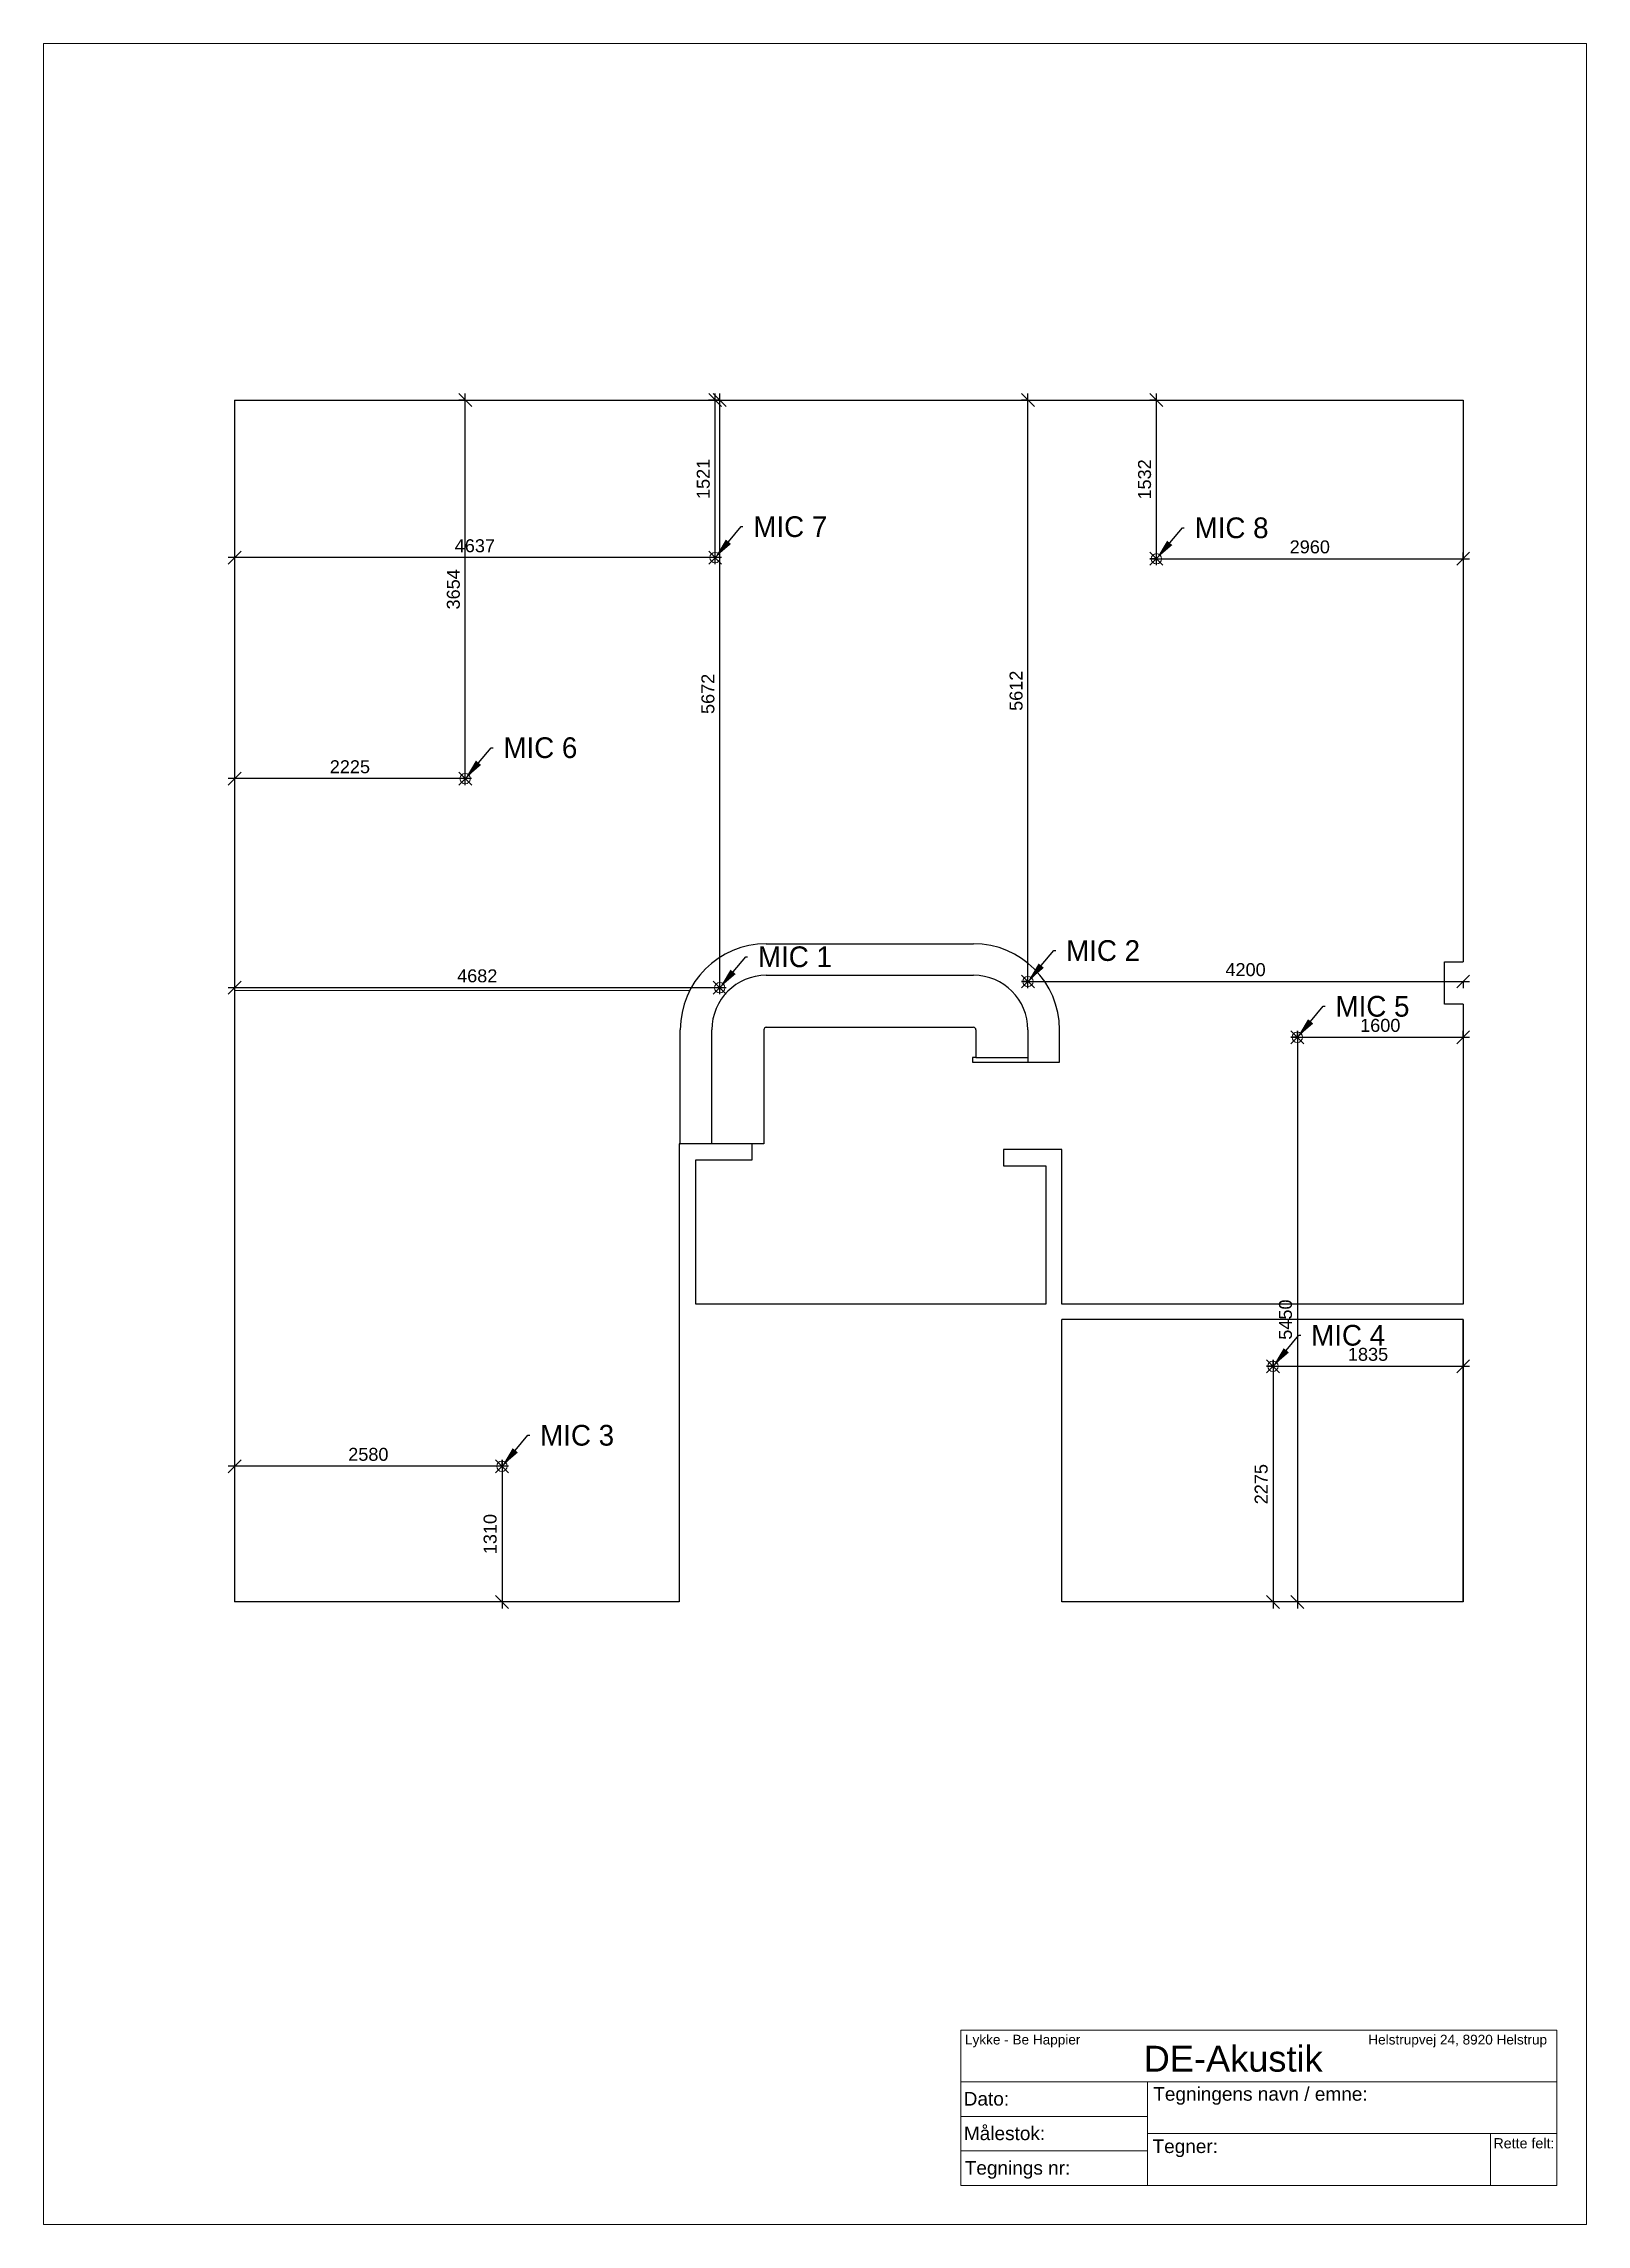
# Paper-space layout 'A3 stående' of a CAD drawing. Header units: millimetres. Extents: x -6 to 292, y -7 to 414.
# The model-space entities are those that its viewports show. They can reach past a viewport. Long polylines and large blocks are cut down to what shows.
import ezdxf
from ezdxf import colors
from ezdxf.entities.mleader import LeaderData, LeaderLine
from ezdxf.math import Vec2, Vec3

# ---------------------------------------------------------------- set-up
doc = ezdxf.new("R2010")
doc.units = ezdxf.units.MM
doc.layers.get('0').update_dxf_attribs({"lineweight": 25})
for name, color, linetype, lineweight in [('Mållinje (Afsætning af mål)', 4, 'Continuous', 9), ('Skravering', 9, 'Continuous', 9), ('Tegnehoved', 31, 'Continuous', 15), ('Tyk fuldstregslinje (Optegning)', 7, 'Continuous', 30), ('Tynd fuldstregslinje (Projektionslinje)', 30, 'Continuous', 9)]:
    doc.layers.add(name, color=color, linetype=linetype, lineweight=lineweight)
doc.layers.add('Usynling-linie-i-AutoCAD', color=4, linetype='Continuous', lineweight=9, plot=False)
doc.styles.add('Annotative', font='arial.ttf')
doc.dimstyles.new('Annotative', dxfattribs={"dimscale": 0, "dimtxt": 2.5, "dimasz": 2.5, "dimexe": 1.25, "dimexo": 1, "dimgap": 1, "dimtad": 1, "dimdec": 0, "dimzin": 0, "dimtxsty": 'Annotative', "dimblk": 'OBLIQUE', "dimcen": 1, "dimdle": 1.25, "dimadec": 0, "dimazin": 0, "dimtfac": 1, "dimtdec": 0, "dimtofl": 0, "dimtmove": 0, "dimatfit": 3, "dimfxl": 1.25, "dimfxlon": 1, "dimtolj": 1, "dimtzin": 0, "dimarcsym": 0})

# ---------------------------------------------------------------- blocks, each defined once
blk = doc.blocks.new('Tegningshoved 2013')
at = {"layer": 'Tegnehoved', "color": 7}
for p, q in [((-83.72, 16.86), (-119.73, 16.86)), ((-83.72, 10.19), (-119.73, 10.19))]:
    blk.add_line(p, q, dxfattribs=at)
blk.add_lwpolyline([(-119.73, 3.53), (-119.73, 33.53), (-4.73, 33.53), (-4.73, 3.53)], close=True, dxfattribs=at)
for points in [[(-119.73, 23.53), (-4.73, 23.53), (-4.73, 13.53), (-83.72, 13.53)], [(-83.72, 3.53), (-83.72, 23.53)], [(-17.49, 3.53), (-17.49, 13.53)]]:
    blk.add_lwpolyline(points, dxfattribs=at)
at = {"layer": 'Tegnehoved', "color": 7, "style": 'Annotative'}
for s, height, p in [('Lykke - Be Happier', 1.875, (-118.94, 30.74)), ('DE-Akustik', 5, (-84.45, 25.5)), ('Helstrupvej 24, 8920 Helstrup', 1.875, (-41.09, 30.74)), ('Dato:', 2.625, (-119.19, 18.95)), ('Tegningens navn / emne:', 2.625, (-82.6, 19.89)), ('Målestok:', 2.625, (-119.15, 12.28)), ('Rette felt:', 1.9688, (-16.94, 10.69)), ('Tegner:', 2.625, (-82.74, 9.79)), ('Tegnings nr:', 2.625, (-118.99, 5.62))]:
    blk.add_text(s, height=height, dxfattribs=at).set_placement(p)
for tag, p in [('DATO', (-109.37, 18.66)), ('EMNE', (-82.82, 15.08)), ('MÅL', (-102.33, 12.11)), ('TEGN', (-97.3, 5.36)), ('NAVN', (-82.77, 5.17))]:
    blk.add_attdef(tag, p, '', height=3.5, dxfattribs=at)
blk = doc.blocks.new('_Oblique')
at = {"color": 0, "linetype": 'ByBlock', "lineweight": -2}
blk.add_line((-0.5, -0.5), (0.5, 0.5), dxfattribs=at)
blk = doc.blocks.new('*D45')
at = {"layer": 'Defpoints', "color": 0, "transparency": 16777216}
for p in [(-24294, -44886), (-22459, -44886), (-22459, -44886)]:
    blk.add_point(p, dxfattribs=at)
at = {"layer": 'Mållinje (Afsætning af mål)', "color": 0, "lineweight": -2, "transparency": 16777216}
for p, q in [((-24294, -44886), (-24294, -44824)), ((-22459, -44886), (-22459, -44824)), ((-24357, -44886), (-22397, -44886))]:
    blk.add_line(p, q, dxfattribs=at)
at = {"layer": 'Mållinje (Afsætning af mål)', "color": 0, "lineweight": -2, "transparency": 16777216, "xscale": 125, "yscale": 125, "zscale": 125, "rotation": 180}
blk.add_blockref('_Oblique', (-24294, -44886), dxfattribs=at)
at = {"layer": 'Mållinje (Afsætning af mål)', "color": 0, "lineweight": -2, "transparency": 16777216, "xscale": 125, "yscale": 125, "zscale": 125}
blk.add_blockref('_Oblique', (-22459, -44886), dxfattribs=at)
at = {"layer": 'Mållinje (Afsætning af mål)', "color": 0, "transparency": 16777216, "insert": (-23377, -44772), "char_height": 125, "attachment_point": 5, "style": 'Annotative'}
blk.add_mtext('\\A1;1835', dxfattribs=at)
blk = doc.blocks.new('*D46')
at = {"layer": 'Defpoints', "color": 0, "transparency": 16777216}
for p in [(-24294, -44886), (-24294, -47161), (-24294, -47161)]:
    blk.add_point(p, dxfattribs=at)
at = {"layer": 'Mållinje (Afsætning af mål)', "color": 0, "lineweight": -2, "transparency": 16777216}
for p, q in [((-24294, -44824), (-24294, -47224)), ((-24294, -44886), (-24357, -44886)), ((-24294, -47161), (-24357, -47161))]:
    blk.add_line(p, q, dxfattribs=at)
at = {"layer": 'Mållinje (Afsætning af mål)', "color": 0, "lineweight": -2, "transparency": 16777216, "xscale": 125, "yscale": 125, "zscale": 125}
for p, rotation in [((-24294, -44886), 90), ((-24294, -47161), 270)]:
    blk.add_blockref('_Oblique', p, dxfattribs=dict(at, rotation=rotation))
at = {"layer": 'Mållinje (Afsætning af mål)', "color": 0, "transparency": 16777216, "insert": (-24408, -46024), "char_height": 125, "attachment_point": 5, "rotation": 90, "style": 'Annotative'}
blk.add_mtext('\\A1;2275', dxfattribs=at)
blk = doc.blocks.new('*D47')
at = {"layer": 'Defpoints', "color": 0, "transparency": 16777216}
for p in [(-24059, -41711), (-22459, -41711), (-22459, -41711)]:
    blk.add_point(p, dxfattribs=at)
at = {"layer": 'Mållinje (Afsætning af mål)', "color": 0, "lineweight": -2, "transparency": 16777216}
for p, q in [((-24059, -41711), (-24059, -41649)), ((-22459, -41711), (-22459, -41649)), ((-24122, -41711), (-22397, -41711))]:
    blk.add_line(p, q, dxfattribs=at)
at = {"layer": 'Mållinje (Afsætning af mål)', "color": 0, "lineweight": -2, "transparency": 16777216, "xscale": 125, "yscale": 125, "zscale": 125, "rotation": 180}
blk.add_blockref('_Oblique', (-24059, -41711), dxfattribs=at)
at = {"layer": 'Mållinje (Afsætning af mål)', "color": 0, "lineweight": -2, "transparency": 16777216, "xscale": 125, "yscale": 125, "zscale": 125}
blk.add_blockref('_Oblique', (-22459, -41711), dxfattribs=at)
at = {"layer": 'Mållinje (Afsætning af mål)', "color": 0, "transparency": 16777216, "insert": (-23259, -41597), "char_height": 125, "attachment_point": 5, "style": 'Annotative'}
blk.add_mtext('\\A1;1600', dxfattribs=at)
blk = doc.blocks.new('*D48')
at = {"layer": 'Defpoints', "color": 0, "transparency": 16777216}
for p in [(-24059, -41711), (-24059, -47161), (-24059, -47161)]:
    blk.add_point(p, dxfattribs=at)
at = {"layer": 'Mållinje (Afsætning af mål)', "color": 0, "lineweight": -2, "transparency": 16777216}
for p, q in [((-24059, -41649), (-24059, -47224)), ((-24059, -41711), (-24122, -41711)), ((-24059, -47161), (-24122, -47161))]:
    blk.add_line(p, q, dxfattribs=at)
at = {"layer": 'Mållinje (Afsætning af mål)', "color": 0, "lineweight": -2, "transparency": 16777216, "xscale": 125, "yscale": 125, "zscale": 125}
for p, rotation in [((-24059, -41711), 90), ((-24059, -47161), 270)]:
    blk.add_blockref('_Oblique', p, dxfattribs=dict(at, rotation=rotation))
at = {"layer": 'Mållinje (Afsætning af mål)', "color": 0, "transparency": 16777216, "insert": (-24173, -44436), "char_height": 125, "attachment_point": 5, "rotation": 90, "style": 'Annotative'}
blk.add_mtext('\\A1;5450', dxfattribs=at)
blk = doc.blocks.new('*D49')
at = {"layer": 'Defpoints', "color": 0, "transparency": 16777216}
for p in [(-26659, -41173), (-22459, -41173), (-22459, -41173)]:
    blk.add_point(p, dxfattribs=at)
at = {"layer": 'Mållinje (Afsætning af mål)', "color": 0, "lineweight": -2, "transparency": 16777216}
for p, q in [((-26722, -41173), (-22397, -41173)), ((-26659, -41173), (-26659, -41111)), ((-22459, -41173), (-22459, -41236))]:
    blk.add_line(p, q, dxfattribs=at)
at = {"layer": 'Mållinje (Afsætning af mål)', "color": 0, "lineweight": -2, "transparency": 16777216, "xscale": 125, "yscale": 125, "zscale": 125, "rotation": 180}
blk.add_blockref('_Oblique', (-26659, -41173), dxfattribs=at)
at = {"layer": 'Mållinje (Afsætning af mål)', "color": 0, "lineweight": -2, "transparency": 16777216, "xscale": 125, "yscale": 125, "zscale": 125}
blk.add_blockref('_Oblique', (-22459, -41173), dxfattribs=at)
at = {"layer": 'Mållinje (Afsætning af mål)', "color": 0, "transparency": 16777216, "insert": (-24559, -41059), "char_height": 125, "attachment_point": 5, "style": 'Annotative'}
blk.add_mtext('\\A1;4200', dxfattribs=at)
blk = doc.blocks.new('*D50')
at = {"layer": 'Defpoints', "color": 0, "transparency": 16777216}
for p in [(-26659, -35561), (-26659, -35561), (-26659, -41173)]:
    blk.add_point(p, dxfattribs=at)
at = {"layer": 'Mållinje (Afsætning af mål)', "color": 0, "lineweight": -2, "transparency": 16777216}
for p, q in [((-26659, -35561), (-26722, -35561)), ((-26659, -41236), (-26659, -35499)), ((-26659, -41173), (-26722, -41173))]:
    blk.add_line(p, q, dxfattribs=at)
at = {"layer": 'Mållinje (Afsætning af mål)', "color": 0, "lineweight": -2, "transparency": 16777216, "xscale": 125, "yscale": 125, "zscale": 125}
for p, rotation in [((-26659, -35561), 90), ((-26659, -41173), 270)]:
    blk.add_blockref('_Oblique', p, dxfattribs=dict(at, rotation=rotation))
at = {"layer": 'Mållinje (Afsætning af mål)', "color": 0, "transparency": 16777216, "insert": (-26773, -38367), "char_height": 125, "attachment_point": 5, "rotation": 90, "style": 'Annotative'}
blk.add_mtext('\\A1;5612', dxfattribs=at)
blk = doc.blocks.new('*D51')
at = {"layer": 'Defpoints', "color": 0, "transparency": 16777216}
for p in [(-25419, -35561), (-25419, -35561), (-25419, -37093)]:
    blk.add_point(p, dxfattribs=at)
at = {"layer": 'Mållinje (Afsætning af mål)', "color": 0, "lineweight": -2, "transparency": 16777216}
for p, q in [((-25419, -35561), (-25482, -35561)), ((-25419, -37156), (-25419, -35499)), ((-25419, -37093), (-25482, -37093))]:
    blk.add_line(p, q, dxfattribs=at)
at = {"layer": 'Mållinje (Afsætning af mål)', "color": 0, "lineweight": -2, "transparency": 16777216, "xscale": 125, "yscale": 125, "zscale": 125}
for p, rotation in [((-25419, -35561), 90), ((-25419, -37093), 270)]:
    blk.add_blockref('_Oblique', p, dxfattribs=dict(at, rotation=rotation))
at = {"layer": 'Mållinje (Afsætning af mål)', "color": 0, "transparency": 16777216, "insert": (-25533, -36327), "char_height": 125, "attachment_point": 5, "rotation": 90, "style": 'Annotative'}
blk.add_mtext('\\A1;1532', dxfattribs=at)
blk = doc.blocks.new('*D52')
at = {"layer": 'Defpoints', "color": 0, "transparency": 16777216}
for p in [(-25419, -37093), (-22459, -37093), (-22459, -37093)]:
    blk.add_point(p, dxfattribs=at)
at = {"layer": 'Mållinje (Afsætning af mål)', "color": 0, "lineweight": -2, "transparency": 16777216}
for p, q in [((-25419, -37093), (-25419, -37031)), ((-22459, -37093), (-22459, -37031)), ((-25482, -37093), (-22397, -37093))]:
    blk.add_line(p, q, dxfattribs=at)
at = {"layer": 'Mållinje (Afsætning af mål)', "color": 0, "lineweight": -2, "transparency": 16777216, "xscale": 125, "yscale": 125, "zscale": 125, "rotation": 180}
blk.add_blockref('_Oblique', (-25419, -37093), dxfattribs=at)
at = {"layer": 'Mållinje (Afsætning af mål)', "color": 0, "lineweight": -2, "transparency": 16777216, "xscale": 125, "yscale": 125, "zscale": 125}
blk.add_blockref('_Oblique', (-22459, -37093), dxfattribs=at)
at = {"layer": 'Mållinje (Afsætning af mål)', "color": 0, "transparency": 16777216, "insert": (-23939, -36979), "char_height": 125, "attachment_point": 5, "style": 'Annotative'}
blk.add_mtext('\\A1;2960', dxfattribs=at)
blk = doc.blocks.new('*D53')
at = {"layer": 'Defpoints', "color": 0, "transparency": 16777216}
for p in [(-29678, -35561), (-29678, -35561), (-29678, -37082)]:
    blk.add_point(p, dxfattribs=at)
at = {"layer": 'Mållinje (Afsætning af mål)', "color": 0, "lineweight": -2, "transparency": 16777216}
for p, q in [((-29678, -35561), (-29741, -35561)), ((-29678, -37145), (-29678, -35499)), ((-29678, -37082), (-29741, -37082))]:
    blk.add_line(p, q, dxfattribs=at)
at = {"layer": 'Mållinje (Afsætning af mål)', "color": 0, "lineweight": -2, "transparency": 16777216, "xscale": 125, "yscale": 125, "zscale": 125}
for p, rotation in [((-29678, -35561), 90), ((-29678, -37082), 270)]:
    blk.add_blockref('_Oblique', p, dxfattribs=dict(at, rotation=rotation))
at = {"layer": 'Mållinje (Afsætning af mål)', "color": 0, "transparency": 16777216, "insert": (-29792, -36322), "char_height": 125, "attachment_point": 5, "rotation": 90, "style": 'Annotative'}
blk.add_mtext('\\A1;1521', dxfattribs=at)
blk = doc.blocks.new('*D54')
at = {"layer": 'Defpoints', "color": 0, "transparency": 16777216}
for p in [(-34315, -37082), (-34315, -37082), (-29678, -37082)]:
    blk.add_point(p, dxfattribs=at)
at = {"layer": 'Mållinje (Afsætning af mål)', "color": 0, "lineweight": -2, "transparency": 16777216}
for p, q in [((-34315, -37082), (-34315, -37020)), ((-29678, -37082), (-29678, -37020)), ((-29616, -37082), (-34378, -37082))]:
    blk.add_line(p, q, dxfattribs=at)
at = {"layer": 'Mållinje (Afsætning af mål)', "color": 0, "lineweight": -2, "transparency": 16777216, "xscale": 125, "yscale": 125, "zscale": 125, "rotation": 180}
blk.add_blockref('_Oblique', (-34315, -37082), dxfattribs=at)
at = {"layer": 'Mållinje (Afsætning af mål)', "color": 0, "lineweight": -2, "transparency": 16777216, "xscale": 125, "yscale": 125, "zscale": 125}
blk.add_blockref('_Oblique', (-29678, -37082), dxfattribs=at)
at = {"layer": 'Mållinje (Afsætning af mål)', "color": 0, "transparency": 16777216, "insert": (-31997, -36968), "char_height": 125, "attachment_point": 5, "style": 'Annotative'}
blk.add_mtext('\\A1;4637', dxfattribs=at)
blk = doc.blocks.new('*D55')
at = {"layer": 'Defpoints', "color": 0, "transparency": 16777216}
for p in [(-34315, -39215), (-34315, -39215), (-32090, -39215)]:
    blk.add_point(p, dxfattribs=at)
at = {"layer": 'Mållinje (Afsætning af mål)', "color": 0, "lineweight": -2, "transparency": 16777216}
for p, q in [((-32028, -39215), (-34378, -39215)), ((-34315, -39215), (-34315, -39153)), ((-32090, -39215), (-32090, -39153))]:
    blk.add_line(p, q, dxfattribs=at)
at = {"layer": 'Mållinje (Afsætning af mål)', "color": 0, "lineweight": -2, "transparency": 16777216, "xscale": 125, "yscale": 125, "zscale": 125, "rotation": 180}
blk.add_blockref('_Oblique', (-34315, -39215), dxfattribs=at)
at = {"layer": 'Mållinje (Afsætning af mål)', "color": 0, "lineweight": -2, "transparency": 16777216, "xscale": 125, "yscale": 125, "zscale": 125}
blk.add_blockref('_Oblique', (-32090, -39215), dxfattribs=at)
at = {"layer": 'Mållinje (Afsætning af mål)', "color": 0, "transparency": 16777216, "insert": (-33203, -39101), "char_height": 125, "attachment_point": 5, "style": 'Annotative'}
blk.add_mtext('\\A1;2225', dxfattribs=at)
blk = doc.blocks.new('*D56')
at = {"layer": 'Defpoints', "color": 0, "transparency": 16777216}
for p in [(-32090, -35561), (-32090, -35561), (-32090, -39215)]:
    blk.add_point(p, dxfattribs=at)
at = {"layer": 'Mållinje (Afsætning af mål)', "color": 0, "lineweight": -2, "transparency": 16777216}
for p, q in [((-32090, -35561), (-32153, -35561)), ((-32090, -39278), (-32090, -35499)), ((-32090, -39215), (-32153, -39215))]:
    blk.add_line(p, q, dxfattribs=at)
at = {"layer": 'Mållinje (Afsætning af mål)', "color": 0, "lineweight": -2, "transparency": 16777216, "xscale": 125, "yscale": 125, "zscale": 125}
for p, rotation in [((-32090, -35561), 90), ((-32090, -39215), 270)]:
    blk.add_blockref('_Oblique', p, dxfattribs=dict(at, rotation=rotation))
at = {"layer": 'Mållinje (Afsætning af mål)', "color": 0, "transparency": 16777216, "insert": (-32204, -37388), "char_height": 125, "attachment_point": 5, "rotation": 90, "style": 'Annotative'}
blk.add_mtext('\\A1;3654', dxfattribs=at)
blk = doc.blocks.new('*D57')
at = {"layer": 'Defpoints', "color": 0, "transparency": 16777216}
for p in [(-34315, -45851), (-34315, -45851), (-31735, -45851)]:
    blk.add_point(p, dxfattribs=at)
at = {"layer": 'Mållinje (Afsætning af mål)', "color": 0, "lineweight": -2, "transparency": 16777216}
for p, q in [((-31673, -45851), (-34378, -45851)), ((-34315, -45851), (-34315, -45789)), ((-31735, -45851), (-31735, -45789))]:
    blk.add_line(p, q, dxfattribs=at)
at = {"layer": 'Mållinje (Afsætning af mål)', "color": 0, "lineweight": -2, "transparency": 16777216, "xscale": 125, "yscale": 125, "zscale": 125, "rotation": 180}
blk.add_blockref('_Oblique', (-34315, -45851), dxfattribs=at)
at = {"layer": 'Mållinje (Afsætning af mål)', "color": 0, "lineweight": -2, "transparency": 16777216, "xscale": 125, "yscale": 125, "zscale": 125}
blk.add_blockref('_Oblique', (-31735, -45851), dxfattribs=at)
at = {"layer": 'Mållinje (Afsætning af mål)', "color": 0, "transparency": 16777216, "insert": (-33025, -45737), "char_height": 125, "attachment_point": 5, "style": 'Annotative'}
blk.add_mtext('\\A1;2580', dxfattribs=at)
blk = doc.blocks.new('*D58')
at = {"layer": 'Defpoints', "color": 0, "transparency": 16777216}
for p in [(-31735, -45851), (-31735, -47161), (-31735, -47161)]:
    blk.add_point(p, dxfattribs=at)
at = {"layer": 'Mållinje (Afsætning af mål)', "color": 0, "lineweight": -2, "transparency": 16777216}
for p, q in [((-31735, -45851), (-31798, -45851)), ((-31735, -45789), (-31735, -47224)), ((-31735, -47161), (-31798, -47161))]:
    blk.add_line(p, q, dxfattribs=at)
at = {"layer": 'Mållinje (Afsætning af mål)', "color": 0, "lineweight": -2, "transparency": 16777216, "xscale": 125, "yscale": 125, "zscale": 125}
for p, rotation in [((-31735, -45851), 90), ((-31735, -47161), 270)]:
    blk.add_blockref('_Oblique', p, dxfattribs=dict(at, rotation=rotation))
at = {"layer": 'Mållinje (Afsætning af mål)', "color": 0, "transparency": 16777216, "insert": (-31849, -46506), "char_height": 125, "attachment_point": 5, "rotation": 90, "style": 'Annotative'}
blk.add_mtext('\\A1;1310', dxfattribs=at)
blk = doc.blocks.new('*D108')
at = {"layer": 'Defpoints', "color": 0, "transparency": 16777216}
for p in [(-29633, -35561), (-29633, -35561), (-29633, -41233)]:
    blk.add_point(p, dxfattribs=at)
at = {"layer": 'Mållinje (Afsætning af mål)', "color": 0, "lineweight": -2, "transparency": 16777216}
for p, q in [((-29633, -35561), (-29696, -35561)), ((-29633, -41296), (-29633, -35499)), ((-29633, -41233), (-29696, -41233))]:
    blk.add_line(p, q, dxfattribs=at)
at = {"layer": 'Mållinje (Afsætning af mål)', "color": 0, "lineweight": -2, "transparency": 16777216, "xscale": 125, "yscale": 125, "zscale": 125}
for p, rotation in [((-29633, -35561), 90), ((-29633, -41233), 270)]:
    blk.add_blockref('_Oblique', p, dxfattribs=dict(at, rotation=rotation))
at = {"layer": 'Mållinje (Afsætning af mål)', "color": 0, "transparency": 16777216, "insert": (-29747, -38397), "char_height": 125, "attachment_point": 5, "rotation": 90, "style": 'Annotative'}
blk.add_mtext('\\A1;5672', dxfattribs=at)
blk = doc.blocks.new('*D109')
at = {"layer": 'Defpoints', "color": 0, "transparency": 16777216}
for p in [(-34315, -41233), (-34315, -41233), (-29633, -41233)]:
    blk.add_point(p, dxfattribs=at)
at = {"layer": 'Mållinje (Afsætning af mål)', "color": 0, "lineweight": -2, "transparency": 16777216}
for p, q in [((-29571, -41233), (-34378, -41233)), ((-34315, -41233), (-34315, -41171)), ((-29633, -41233), (-29633, -41171))]:
    blk.add_line(p, q, dxfattribs=at)
at = {"layer": 'Mållinje (Afsætning af mål)', "color": 0, "lineweight": -2, "transparency": 16777216, "xscale": 125, "yscale": 125, "zscale": 125, "rotation": 180}
blk.add_blockref('_Oblique', (-34315, -41233), dxfattribs=at)
at = {"layer": 'Mållinje (Afsætning af mål)', "color": 0, "lineweight": -2, "transparency": 16777216, "xscale": 125, "yscale": 125, "zscale": 125}
blk.add_blockref('_Oblique', (-29633, -41233), dxfattribs=at)
at = {"layer": 'Mållinje (Afsætning af mål)', "color": 0, "transparency": 16777216, "insert": (-31974, -41119), "char_height": 125, "attachment_point": 5, "style": 'Annotative'}
blk.add_mtext('\\A1;4682', dxfattribs=at)

msp = doc.modelspace()

# ---------------------------------------------------------------- linework, layer by layer
at = {"layer": 'Mållinje (Afsætning af mål)'}
for centre in [(-29678.4, -37082.1), (-25419.4, -37093.1), (-32090.4, -39215.1), (-29633.4, -41233.1), (-26659.4, -41173.1), (-24059.4, -41711.1), (-24294.4, -44886.1), (-31735.4, -45851.1)]:
    msp.add_circle(centre, 50, dxfattribs=at)
at = {"layer": 'Skravering'}
msp.add_line((-34315.4, -41261.1), (-29923.8, -41261.1), dxfattribs=at)
at = {"layer": 'Tyk fuldstregslinje (Optegning)'}
for p, q in [((-34315.4, -35561.1), (-34315.4, -47161.1)), ((-34315.4, -35561.1), (-22459.4, -35561.1)), ((-22459.4, -35561.1), (-22459.4, -40983.1)), ((-29184.4, -40808.1), (-27184.4, -40808.1)), ((-22639.4, -41393.1), (-22639.4, -40983.1)), ((-22639.4, -40983.1), (-22459.4, -40983.1)), ((-29184.4, -41113.1), (-27184.4, -41113.1)), ((-22459.4, -41393.1), (-22639.4, -41393.1)), ((-22459.4, -41393.1), (-22459.4, -44286.1)), ((-30014.4, -42738.1), (-30014.4, -41638.1)), ((-29709.4, -42738.1), (-29709.4, -41638.1)), ((-29207.4, -41638.1), (-29207.4, -42738.1)), ((-29184.4, -41615.1), (-27184.4, -41615.1)), ((-27161.4, -41638.1), (-27161.4, -41905.1)), ((-26659.4, -41638.1), (-26659.4, -41950.1)), ((-26354.4, -41905.1), (-26354.4, -41638.1)), ((-27161.4, -41905.1), (-27194.4, -41905.1)), ((-27194.4, -41905.1), (-27194.4, -41950.1)), ((-27194.4, -41950.1), (-26354.4, -41950.1)), ((-27161.4, -41905.1), (-26659.4, -41905.1)), ((-26354.4, -41950.1), (-26354.4, -41905.1)), ((-29319.4, -42738.1), (-30024.4, -42738.1)), ((-30024.4, -42738.1), (-30024.4, -47161.1)), ((-30024.4, -42738.1), (-30014.4, -42738.1)), ((-29864.4, -44286.1), (-29864.4, -42893.1)), ((-29864.4, -42893.1), (-29319.4, -42893.1)), ((-29207.4, -42738.1), (-29709.4, -42738.1)), ((-29709.4, -42738.1), (-29709.4, -42738.1)), ((-29319.4, -42893.1), (-29319.4, -42738.1)), ((-29207.4, -42738.1), (-29319.4, -42738.1)), ((-26332.4, -42793.1), (-26894.4, -42793.1)), ((-26894.4, -42793.1), (-26894.4, -42951.1)), ((-26332.4, -44286.1), (-26332.4, -42793.1)), ((-26894.4, -42951.1), (-26487.4, -42951.1)), ((-26487.4, -42951.1), (-26487.4, -44286.1)), ((-26487.4, -44286.1), (-29864.4, -44286.1)), ((-22459.4, -44286.1), (-26332.4, -44286.1)), ((-26332.4, -47161.1), (-26332.4, -44436.1)), ((-22459.4, -44436.1), (-26332.4, -44436.1)), ((-22459.4, -44436.1), (-22459.4, -47161.1)), ((-22459.4, -47161.1), (-22459.4, -44436.1)), ((-30024.4, -47161.1), (-34315.4, -47161.1)), ((-22459.4, -47161.1), (-26332.4, -47161.1))]:
    msp.add_line(p, q, dxfattribs=at)
for centre, radius, start, end in [((-29184.4, -41638.1), 830, 90, 180), ((-27184.4, -41638.1), 830, 0, 90), ((-29184.4, -41638.1), 525, 90, 180), ((-27184.4, -41638.1), 525, 0, 90), ((-29184.4, -41638.1), 23, 90, 180), ((-27184.4, -41638.1), 23, 0, 90)]:
    msp.add_arc(centre, radius, start, end, dxfattribs=at)

# ---------------------------------------------------------------- dimensions: what is measured, and where the dimension line sits
at = {"layer": 'Mållinje (Afsætning af mål)'}
for p1, p2, picture, middle in [((-32090.4, -39215.1), (-32090.4, -35561.1), '*D56', (-32204.2, -37388.1)), ((-29678.4, -37082.1), (-29678.4, -35561.1), '*D53', (-29792.2, -36321.6)), ((-29633.4, -41233.1), (-29633.4, -35561.1), '*D108', (-29747.2, -38397.1)), ((-26659.4, -41173.1), (-26659.4, -35561.1), '*D50', (-26773.2, -38367.1)), ((-25419.4, -37093.1), (-25419.4, -35561.1), '*D51', (-25533.2, -36327.1)), ((-29678.4, -37082.1), (-34315.4, -37082.1), '*D54', (-31996.9, -36968.2)), ((-25419.4, -37093.1), (-22459.4, -37093.1), '*D52', (-23939.4, -36979.2)), ((-32090.4, -39215.1), (-34315.4, -39215.1), '*D55', (-33202.9, -39101.2)), ((-29633.4, -41233.1), (-34315.4, -41233.1), '*D109', (-31974.4, -41119.2)), ((-26659.4, -41173.1), (-22459.4, -41173.1), '*D49', (-24559.4, -41059.2)), ((-24059.4, -41711.1), (-24059.4, -47161.1), '*D48', (-24173.2, -44436.1)), ((-24059.4, -41711.1), (-22459.4, -41711.1), '*D47', (-23259.4, -41597.2)), ((-24294.4, -44886.1), (-24294.4, -47161.1), '*D46', (-24408.2, -46023.6)), ((-24294.4, -44886.1), (-22459.4, -44886.1), '*D45', (-23376.9, -44772.2)), ((-31735.4, -45851.1), (-34315.4, -45851.1), '*D57', (-33025.4, -45737.2)), ((-31735.4, -45851.1), (-31735.4, -47161.1), '*D58', (-31849.2, -46506.1))]:
    dim = msp.add_aligned_dim(p1=p1, p2=p2, distance=0, dimstyle='Annotative', dxfattribs=at)
    dim.commit()
    dim.dimension.update_dxf_attribs({"geometry": picture, "text_midpoint": middle})

# ---------------------------------------------------------------- leaders
at = {"layer": 'Mållinje (Afsætning af mål)', "ltscale": 50}
ml = msp.add_multileader_mtext('Standard', dxfattribs=at)
ml.set_content('MIC 7', color=256)
ml.set_leader_properties()
ml.build(insert=Vec2(0, 0))
ml.multileader.update_dxf_attribs({"text_right_attachment_type": 6, "dogleg_length": 0.36, "arrow_head_size": 200, "scale": 50})
ctx = ml.context
ctx.base_point, ctx.scale, ctx.char_height, ctx.arrow_head_size, ctx.landing_gap_size, ctx.plane_origin = Vec3(-29409.5, -36783.1), 50, 200, 200, 100, Vec3(-29678.4, -37082.1)
ctx.right_attachment = 6
notes = []
notes.append((ctx, [(0, (1, 1, 0), (-29427.5, -36783.1), (1, 0), 18, [(0, [(-29678.4, -37082.1)], 0, [])])]))
ctx.mtext.insert, ctx.mtext.width, ctx.mtext.flow_direction = Vec3(-29309.5, -36683.1), 1173.228, 5
ml = msp.add_multileader_mtext('Standard', dxfattribs=at)
ml.set_content('MIC 8', color=256)
ml.set_leader_properties()
ml.build(insert=Vec2(0, 0))
ml.multileader.update_dxf_attribs({"text_right_attachment_type": 6, "dogleg_length": 0.36, "arrow_head_size": 200, "scale": 50})
ctx = ml.context
ctx.base_point, ctx.scale, ctx.char_height, ctx.arrow_head_size, ctx.landing_gap_size, ctx.plane_origin = Vec3(-25150.5, -36794.1), 50, 200, 200, 100, Vec3(-25419.4, -37093.1)
ctx.right_attachment = 6
notes.append((ctx, [(0, (1, 1, 0), (-25168.5, -36794.1), (1, 0), 18, [(0, [(-25419.4, -37093.1)], 0, [])])]))
ctx.mtext.insert, ctx.mtext.flow_direction = Vec3(-25050.5, -36694.1), 5
ml = msp.add_multileader_mtext('Standard', dxfattribs=at)
ml.set_content('MIC 6', color=256)
ml.set_leader_properties()
ml.build(insert=Vec2(0, 0))
ml.multileader.update_dxf_attribs({"text_right_attachment_type": 6, "dogleg_length": 0.36, "arrow_head_size": 200, "scale": 50})
ctx = ml.context
ctx.base_point, ctx.scale, ctx.char_height, ctx.arrow_head_size, ctx.landing_gap_size, ctx.plane_origin = Vec3(-31821.5, -38916.1), 50, 200, 200, 100, Vec3(-32090.4, -39215.1)
ctx.right_attachment = 6
notes.append((ctx, [(0, (1, 1, 0), (-31839.5, -38916.1), (1, 0), 18, [(0, [(-32090.4, -39215.1)], 0, [])])]))
ctx.mtext.insert, ctx.mtext.width, ctx.mtext.flow_direction = Vec3(-31721.5, -38816.1), 1109.506, 5
ml = msp.add_multileader_mtext('Standard', dxfattribs=at)
ml.set_content('MIC 1', color=256)
ml.set_leader_properties()
ml.build(insert=Vec2(0, 0))
ml.multileader.update_dxf_attribs({"text_right_attachment_type": 6, "dogleg_length": 0.36, "arrow_head_size": 200, "scale": 50})
ctx = ml.context
ctx.base_point, ctx.scale, ctx.char_height, ctx.arrow_head_size, ctx.landing_gap_size, ctx.plane_origin = Vec3(-29364.5, -40934.1), 50, 200, 200, 100, Vec3(-29633.4, -41233.1)
ctx.right_attachment = 6
notes.append((ctx, [(0, (1, 1, 0), (-29382.5, -40934.1), (1, 0), 18, [(0, [(-29633.4, -41233.1)], 0, [])])]))
ctx.mtext.insert, ctx.mtext.flow_direction = Vec3(-29264.5, -40834.1), 5
ml = msp.add_multileader_mtext('Standard', dxfattribs=at)
ml.set_content('MIC 2', color=256)
ml.set_leader_properties()
ml.build(insert=Vec2(0, 0))
ml.multileader.update_dxf_attribs({"text_right_attachment_type": 6, "dogleg_length": 0.36, "arrow_head_size": 200, "scale": 50})
ctx = ml.context
ctx.base_point, ctx.scale, ctx.char_height, ctx.arrow_head_size, ctx.landing_gap_size, ctx.plane_origin = Vec3(-26390.5, -40874.1), 50, 200, 200, 100, Vec3(-26659.4, -41173.1)
ctx.right_attachment = 6
notes.append((ctx, [(0, (1, 1, 0), (-26408.5, -40874.1), (1, 0), 18, [(0, [(-26659.4, -41173.1)], 0, [])])]))
ctx.mtext.insert, ctx.mtext.flow_direction = Vec3(-26290.5, -40774.1), 5
ml = msp.add_multileader_mtext('Standard', dxfattribs=at)
ml.set_content('MIC 5', color=256)
ml.set_leader_properties()
ml.build(insert=Vec2(0, 0))
ml.multileader.update_dxf_attribs({"text_right_attachment_type": 6, "dogleg_length": 0.36, "arrow_head_size": 200, "scale": 50})
ctx = ml.context
ctx.base_point, ctx.scale, ctx.char_height, ctx.arrow_head_size, ctx.landing_gap_size, ctx.plane_origin = Vec3(-23790.5, -41412.1), 50, 200, 200, 100, Vec3(-24059.4, -41711.1)
ctx.right_attachment = 6
notes.append((ctx, [(0, (1, 1, 0), (-23808.5, -41412.1), (1, 0), 18, [(0, [(-24059.4, -41711.1)], 0, [])])]))
ctx.mtext.insert, ctx.mtext.flow_direction = Vec3(-23690.5, -41312.1), 5
ml = msp.add_multileader_mtext('Standard', dxfattribs=at)
ml.set_content('MIC 4', color=256)
ml.set_leader_properties()
ml.build(insert=Vec2(0, 0))
ml.multileader.update_dxf_attribs({"text_right_attachment_type": 6, "dogleg_length": 0.36, "arrow_head_size": 200, "scale": 50})
ctx = ml.context
ctx.base_point, ctx.scale, ctx.char_height, ctx.arrow_head_size, ctx.landing_gap_size, ctx.plane_origin = Vec3(-24025.5, -44587.1), 50, 200, 200, 100, Vec3(-24294.4, -44886.1)
ctx.right_attachment = 6
notes.append((ctx, [(0, (1, 1, 0), (-24043.5, -44587.1), (1, 0), 18, [(0, [(-24294.4, -44886.1)], 0, [])])]))
ctx.mtext.insert, ctx.mtext.flow_direction = Vec3(-23925.5, -44487.1), 5
ml = msp.add_multileader_mtext('Standard', dxfattribs=at)
ml.set_content('MIC 3', color=256)
ml.set_leader_properties()
ml.build(insert=Vec2(0, 0))
ml.multileader.update_dxf_attribs({"text_right_attachment_type": 6, "dogleg_length": 0.36, "arrow_head_size": 200, "scale": 50})
ctx = ml.context
ctx.base_point, ctx.scale, ctx.char_height, ctx.arrow_head_size, ctx.landing_gap_size, ctx.plane_origin = Vec3(-31466.5, -45552.1), 50, 200, 200, 100, Vec3(-31735.4, -45851.1)
ctx.right_attachment = 6
notes.append((ctx, [(0, (1, 1, 0), (-31484.5, -45552.1), (1, 0), 18, [(0, [(-31735.4, -45851.1)], 0, [])])]))
ctx.mtext.insert, ctx.mtext.flow_direction = Vec3(-31366.5, -45452.1), 5
for ctx, leaders in notes:
    for number, flags, end, landing, length, lines in leaders:
        leader = LeaderData()
        leader.index, (leader.has_last_leader_line, leader.has_dogleg_vector, leader.attachment_direction) = number, flags
        leader.last_leader_point, leader.dogleg_vector, leader.dogleg_length = Vec3(end), Vec3(landing), length
        for number, points, colour, breaks in lines:
            line = LeaderLine()
            line.index, line.vertices, line.color, line.breaks = number, Vec3.list(points), colors.encode_raw_color(colour), breaks
            leader.lines.append(line)
        ctx.leaders.append(leader)

psp = doc.layouts.new('A3 stående')

# ---------------------------------------------------------------- block references
at = {"layer": 'Tynd fuldstregslinje (Projektionslinje)'}
psp.add_blockref('Tegningshoved 2013', (290.93, -2.55), dxfattribs=at)

# ---------------------------------------------------------------- viewports
at = {"layer": 'Usynling-linie-i-AutoCAD', "ltscale": 0.4, "view_target_point": (-49308.86, -41361.05)}
psp.add_viewport(center=(143.04, 203.94), size=(297.79, 420.94), view_center_point=(20594.76, -1283.38), view_height=21046.983, dxfattribs=at)

doc.saveas('drawing.dxf')
